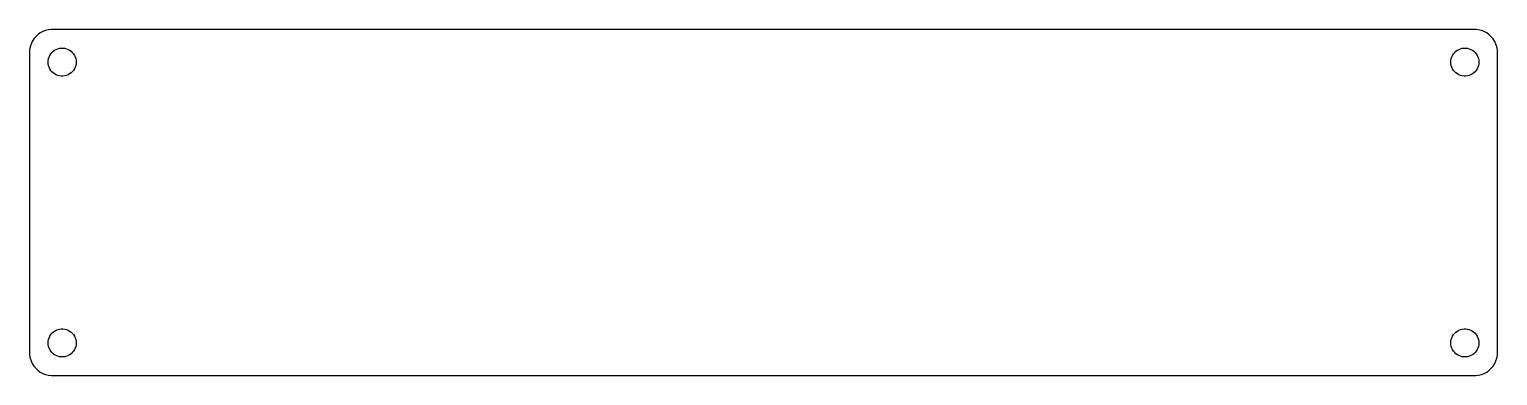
# Model space of a CAD drawing. Header units: metres. Extents: x -157 to 157, y -37 to 37.
import ezdxf

# ---------------------------------------------------------------- set-up
doc = ezdxf.new("R2010")
doc.units = ezdxf.units.M

msp = doc.modelspace()

# ---------------------------------------------------------------- linework, layer by layer
for p, q in [((-156.045, 34.9389), (-156.382, 34.4088)), ((-155.645, 35.4227), (-156.045, 34.9389)), ((-155.187, 35.8526), (-155.645, 35.4227)), ((-154.679, 36.2216), (-155.187, 35.8526)), ((-154.129, 36.5241), (-154.679, 36.2216)), ((-153.545, 36.7553), (-154.129, 36.5241)), ((-152.937, 36.9114), (-153.545, 36.7553)), ((-152.314, 36.9901), (-152.937, 36.9114)), ((152.314, 36.9901), (-152.314, 36.9901)), ((152.937, 36.9114), (152.314, 36.9901)), ((153.545, 36.7553), (152.937, 36.9114)), ((154.129, 36.5241), (153.545, 36.7553)), ((154.679, 36.2216), (154.129, 36.5241)), ((155.187, 35.8526), (154.679, 36.2216)), ((155.645, 35.4227), (155.187, 35.8526)), ((156.045, 34.9389), (155.645, 35.4227)), ((156.382, 34.4088), (156.045, 34.9389)), ((-156.961, 32.6267), (-157, 32)), ((-157, 32), (-157, -32)), ((-156.843, 33.2434), (-156.961, 32.6267)), ((-156.649, 33.8406), (-156.843, 33.2434)), ((-156.382, 34.4088), (-156.649, 33.8406)), ((-152.789, 31.1044), (-152.629, 31.4453)), ((-152.629, 31.4453), (-152.427, 31.7634)), ((-152.427, 31.7634), (-152.187, 32.0536)), ((-152.187, 32.0536), (-151.912, 32.3115)), ((-151.912, 32.3115), (-151.607, 32.533)), ((-151.607, 32.533), (-151.277, 32.7145)), ((-151.277, 32.7145), (-150.927, 32.8532)), ((-150.927, 32.8532), (-150.562, 32.9469)), ((-150.562, 32.9469), (-150.188, 32.9941)), ((-150.188, 32.9941), (-149.812, 32.9941)), ((-149.812, 32.9941), (-149.438, 32.9469)), ((-149.438, 32.9469), (-149.073, 32.8532)), ((-149.073, 32.8532), (-148.723, 32.7145)), ((-148.723, 32.7145), (-148.393, 32.533)), ((-148.393, 32.533), (-148.088, 32.3115)), ((-148.088, 32.3115), (-147.813, 32.0536)), ((-147.813, 32.0536), (-147.573, 31.7634)), ((-147.573, 31.7634), (-147.371, 31.4453)), ((-147.371, 31.4453), (-147.211, 31.1044)), ((147.211, 31.1044), (147.371, 31.4453)), ((147.371, 31.4453), (147.573, 31.7634)), ((147.573, 31.7634), (147.813, 32.0536)), ((147.813, 32.0536), (148.088, 32.3115)), ((148.088, 32.3115), (148.393, 32.533)), ((148.393, 32.533), (148.723, 32.7145)), ((148.723, 32.7145), (149.073, 32.8532)), ((149.073, 32.8532), (149.438, 32.9469)), ((149.438, 32.9469), (149.812, 32.9941)), ((149.812, 32.9941), (150.188, 32.9941)), ((150.188, 32.9941), (150.562, 32.9469)), ((150.562, 32.9469), (150.927, 32.8532)), ((150.927, 32.8532), (151.277, 32.7145)), ((151.277, 32.7145), (151.607, 32.533)), ((151.607, 32.533), (151.912, 32.3115)), ((151.912, 32.3115), (152.187, 32.0536)), ((152.187, 32.0536), (152.427, 31.7634)), ((152.427, 31.7634), (152.629, 31.4453)), ((152.629, 31.4453), (152.789, 31.1044)), ((156.649, 33.8406), (156.382, 34.4088)), ((156.843, 33.2434), (156.649, 33.8406)), ((156.961, 32.6267), (156.843, 33.2434)), ((157, 32), (156.961, 32.6267)), ((157, -32), (157, 32)), ((-153, 30), (-152.976, 30.376)), ((-152.976, 29.624), (-153, 30)), ((-152.976, 30.376), (-152.906, 30.7461)), ((-152.906, 29.2539), (-152.976, 29.624)), ((-152.906, 30.7461), (-152.789, 31.1044)), ((-152.789, 28.8956), (-152.906, 29.2539)), ((-152.629, 28.5547), (-152.789, 28.8956)), ((-152.427, 28.2366), (-152.629, 28.5547)), ((-147.371, 28.5547), (-147.573, 28.2366)), ((-147.211, 28.8956), (-147.371, 28.5547)), ((-147.211, 31.1044), (-147.094, 30.7461)), ((-147.094, 29.2539), (-147.211, 28.8956)), ((-147.094, 30.7461), (-147.024, 30.376)), ((-147.024, 29.624), (-147.094, 29.2539)), ((-147.024, 30.376), (-147, 30)), ((-147, 30), (-147.024, 29.624)), ((147, 30), (147.024, 30.376)), ((147.024, 29.624), (147, 30)), ((147.024, 30.376), (147.094, 30.7461)), ((147.094, 29.2539), (147.024, 29.624)), ((147.094, 30.7461), (147.211, 31.1044)), ((147.211, 28.8956), (147.094, 29.2539)), ((147.371, 28.5547), (147.211, 28.8956)), ((147.573, 28.2366), (147.371, 28.5547)), ((152.629, 28.5547), (152.427, 28.2366)), ((152.789, 28.8956), (152.629, 28.5547)), ((152.789, 31.1044), (152.906, 30.7461)), ((152.906, 29.2539), (152.789, 28.8956)), ((152.906, 30.7461), (152.976, 30.376)), ((152.976, 29.624), (152.906, 29.2539)), ((152.976, 30.376), (153, 30)), ((153, 30), (152.976, 29.624)), ((-152.187, 27.9464), (-152.427, 28.2366)), ((-151.912, 27.6884), (-152.187, 27.9464)), ((-151.607, 27.467), (-151.912, 27.6884)), ((-151.277, 27.2855), (-151.607, 27.467)), ((-150.927, 27.1468), (-151.277, 27.2855)), ((-150.562, 27.0531), (-150.927, 27.1468)), ((-150.188, 27.0059), (-150.562, 27.0531)), ((-149.812, 27.0059), (-150.188, 27.0059)), ((-149.438, 27.0531), (-149.812, 27.0059)), ((-149.073, 27.1468), (-149.438, 27.0531)), ((-148.723, 27.2855), (-149.073, 27.1468)), ((-148.393, 27.467), (-148.723, 27.2855)), ((-148.088, 27.6884), (-148.393, 27.467)), ((-147.813, 27.9464), (-148.088, 27.6884)), ((-147.573, 28.2366), (-147.813, 27.9464)), ((147.813, 27.9464), (147.573, 28.2366)), ((148.088, 27.6884), (147.813, 27.9464)), ((148.393, 27.467), (148.088, 27.6884)), ((148.723, 27.2855), (148.393, 27.467)), ((149.073, 27.1468), (148.723, 27.2855)), ((149.438, 27.0531), (149.073, 27.1468)), ((149.812, 27.0059), (149.438, 27.0531)), ((150.188, 27.0059), (149.812, 27.0059)), ((150.562, 27.0531), (150.188, 27.0059)), ((150.927, 27.1468), (150.562, 27.0531)), ((151.277, 27.2855), (150.927, 27.1468)), ((151.607, 27.467), (151.277, 27.2855)), ((151.912, 27.6884), (151.607, 27.467)), ((152.187, 27.9464), (151.912, 27.6884)), ((152.427, 28.2366), (152.187, 27.9464)), ((-152.629, -28.5547), (-152.427, -28.2366)), ((-152.427, -28.2366), (-152.187, -27.9464)), ((-152.187, -27.9464), (-151.912, -27.6884)), ((-151.912, -27.6884), (-151.607, -27.467)), ((-151.607, -27.467), (-151.277, -27.2855)), ((-151.277, -27.2855), (-150.927, -27.1468)), ((-150.927, -27.1468), (-150.562, -27.0531)), ((-150.562, -27.0531), (-150.188, -27.0059)), ((-150.188, -27.0059), (-149.812, -27.0059)), ((-149.812, -27.0059), (-149.438, -27.0531)), ((-149.438, -27.0531), (-149.073, -27.1468)), ((-149.073, -27.1468), (-148.723, -27.2855)), ((-148.723, -27.2855), (-148.393, -27.467)), ((-148.393, -27.467), (-148.088, -27.6884)), ((-148.088, -27.6884), (-147.813, -27.9464)), ((-147.813, -27.9464), (-147.573, -28.2366)), ((-147.573, -28.2366), (-147.371, -28.5547)), ((147.371, -28.5547), (147.573, -28.2366)), ((147.573, -28.2366), (147.813, -27.9464)), ((147.813, -27.9464), (148.088, -27.6884)), ((148.088, -27.6884), (148.393, -27.467)), ((148.393, -27.467), (148.723, -27.2855)), ((148.723, -27.2855), (149.073, -27.1468)), ((149.073, -27.1468), (149.438, -27.0531)), ((149.438, -27.0531), (149.812, -27.0059)), ((149.812, -27.0059), (150.188, -27.0059)), ((150.188, -27.0059), (150.562, -27.0531)), ((150.562, -27.0531), (150.927, -27.1468)), ((150.927, -27.1468), (151.277, -27.2855)), ((151.277, -27.2855), (151.607, -27.467)), ((151.607, -27.467), (151.912, -27.6884)), ((151.912, -27.6884), (152.187, -27.9464)), ((152.187, -27.9464), (152.427, -28.2366)), ((152.427, -28.2366), (152.629, -28.5547)), ((-153, -30), (-152.976, -29.624)), ((-152.976, -30.376), (-153, -30)), ((-152.976, -29.624), (-152.906, -29.2539)), ((-152.906, -30.7461), (-152.976, -30.376)), ((-152.906, -29.2539), (-152.789, -28.8956)), ((-152.789, -31.1044), (-152.906, -30.7461)), ((-152.789, -28.8956), (-152.629, -28.5547)), ((-152.629, -31.4453), (-152.789, -31.1044)), ((-147.371, -28.5547), (-147.211, -28.8956)), ((-147.211, -31.1044), (-147.371, -31.4453)), ((-147.211, -28.8956), (-147.094, -29.2539)), ((-147.094, -30.7461), (-147.211, -31.1044)), ((-147.094, -29.2539), (-147.024, -29.624)), ((-147.024, -30.376), (-147.094, -30.7461)), ((-147.024, -29.624), (-147, -30)), ((-147, -30), (-147.024, -30.376)), ((147, -30), (147.024, -29.624)), ((147.024, -30.376), (147, -30)), ((147.024, -29.624), (147.094, -29.2539)), ((147.094, -30.7461), (147.024, -30.376)), ((147.094, -29.2539), (147.211, -28.8956)), ((147.211, -31.1044), (147.094, -30.7461)), ((147.211, -28.8956), (147.371, -28.5547)), ((147.371, -31.4453), (147.211, -31.1044)), ((152.629, -28.5547), (152.789, -28.8956)), ((152.789, -31.1044), (152.629, -31.4453)), ((152.789, -28.8956), (152.906, -29.2539)), ((152.906, -30.7461), (152.789, -31.1044)), ((152.906, -29.2539), (152.976, -29.624)), ((152.976, -30.376), (152.906, -30.7461)), ((152.976, -29.624), (153, -30)), ((153, -30), (152.976, -30.376)), ((-157, -32), (-156.961, -32.6267)), ((-156.961, -32.6267), (-156.843, -33.2434)), ((-156.843, -33.2434), (-156.649, -33.8406)), ((-156.649, -33.8406), (-156.382, -34.4088)), ((-156.382, -34.4088), (-156.045, -34.9389)), ((-152.427, -31.7634), (-152.629, -31.4453)), ((-152.187, -32.0536), (-152.427, -31.7634)), ((-151.912, -32.3115), (-152.187, -32.0536)), ((-151.607, -32.533), (-151.912, -32.3115)), ((-151.277, -32.7145), (-151.607, -32.533)), ((-150.927, -32.8532), (-151.277, -32.7145)), ((-150.562, -32.9469), (-150.927, -32.8532)), ((-150.188, -32.9941), (-150.562, -32.9469)), ((-149.812, -32.9941), (-150.188, -32.9941)), ((-149.438, -32.9469), (-149.812, -32.9941)), ((-149.073, -32.8532), (-149.438, -32.9469)), ((-148.723, -32.7145), (-149.073, -32.8532)), ((-148.393, -32.533), (-148.723, -32.7145)), ((-148.088, -32.3115), (-148.393, -32.533)), ((-147.813, -32.0536), (-148.088, -32.3115)), ((-147.573, -31.7634), (-147.813, -32.0536)), ((-147.371, -31.4453), (-147.573, -31.7634)), ((147.573, -31.7634), (147.371, -31.4453)), ((147.813, -32.0536), (147.573, -31.7634)), ((148.088, -32.3115), (147.813, -32.0536)), ((148.393, -32.533), (148.088, -32.3115)), ((148.723, -32.7145), (148.393, -32.533)), ((149.073, -32.8532), (148.723, -32.7145)), ((149.438, -32.9469), (149.073, -32.8532)), ((149.812, -32.9941), (149.438, -32.9469)), ((150.188, -32.9941), (149.812, -32.9941)), ((150.562, -32.9469), (150.188, -32.9941)), ((150.927, -32.8532), (150.562, -32.9469)), ((151.277, -32.7145), (150.927, -32.8532)), ((151.607, -32.533), (151.277, -32.7145)), ((151.912, -32.3115), (151.607, -32.533)), ((152.187, -32.0536), (151.912, -32.3115)), ((152.427, -31.7634), (152.187, -32.0536)), ((152.629, -31.4453), (152.427, -31.7634)), ((156.045, -34.9389), (156.382, -34.4088)), ((156.382, -34.4088), (156.649, -33.8406)), ((156.649, -33.8406), (156.843, -33.2434)), ((156.843, -33.2434), (156.961, -32.6267)), ((156.961, -32.6267), (157, -32)), ((-156.045, -34.9389), (-155.645, -35.4227)), ((-155.645, -35.4227), (-155.187, -35.8526)), ((-155.187, -35.8526), (-154.679, -36.2216)), ((-154.679, -36.2216), (-154.129, -36.5241)), ((-154.129, -36.5241), (-153.545, -36.7553)), ((-153.545, -36.7553), (-152.937, -36.9114)), ((-152.937, -36.9114), (-152.314, -36.9901)), ((-152.314, -36.9901), (152.314, -36.9901)), ((152.314, -36.9901), (152.937, -36.9114)), ((152.937, -36.9114), (153.545, -36.7553)), ((153.545, -36.7553), (154.129, -36.5241)), ((154.129, -36.5241), (154.679, -36.2216)), ((154.679, -36.2216), (155.187, -35.8526)), ((155.187, -35.8526), (155.645, -35.4227)), ((155.645, -35.4227), (156.045, -34.9389))]:
    msp.add_line(p, q)

doc.saveas('drawing.dxf')
